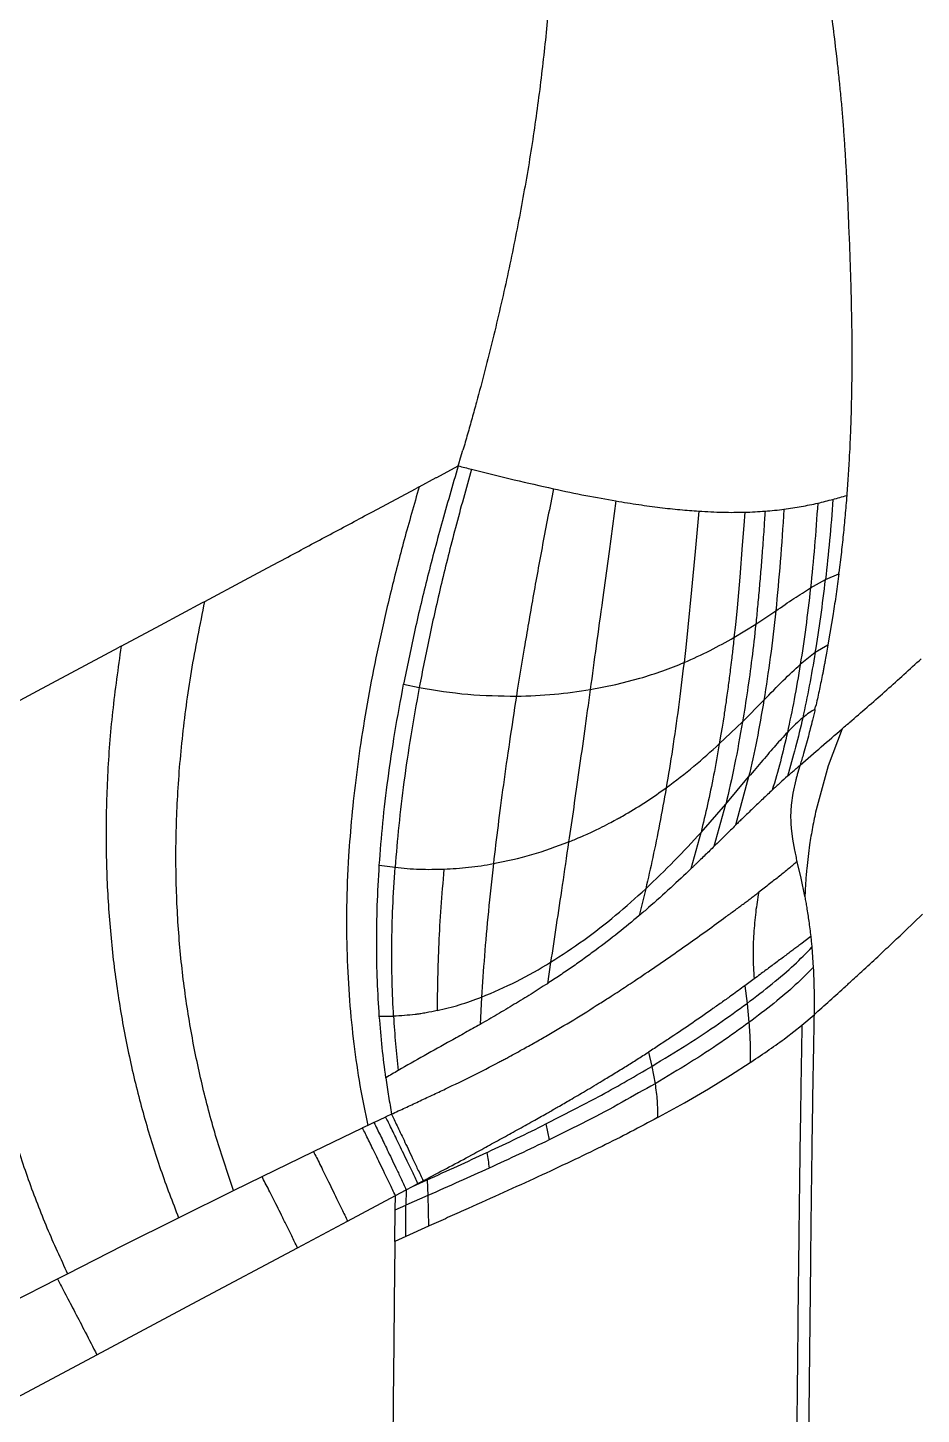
# Model space of a CAD drawing. Extents: x -51 to 27, y -13 to 136.
# Drawn here: x 9.57 to 17.18, y 51.68 to 63.5 of the extents above; entities that cross this region are included whole.
import ezdxf

# ---------------------------------------------------------------- set-up
doc = ezdxf.new("R2010")
doc.units = 0
doc.header["$MEASUREMENT"] = 0
doc.layers.add('GEOMETRY', color=2, linetype='Continuous', lineweight=25)

# ---------------------------------------------------------------- blocks, each defined once
blk = doc.blocks.new('2026 MONTERREY-BLOOM')
at = {"layer": 'GEOMETRY'}
for p, q in [((24.94, -23.88), (24.96, -23.812)), ((24.737, -24.045), (24.92, -23.947)), ((24.92, -23.947), (24.925, -23.93)), ((24.925, -23.93), (24.94, -23.88)), ((24.587, -24.125), (24.732, -24.047)), ((24.732, -24.047), (24.737, -24.045)), ((24.19, -24.338), (24.554, -24.142)), ((24.587, -24.125), (24.554, -24.142)), ((26.264, -24.246), (26.205, -24.677)), ((26.969, -24.333), (26.94, -24.676)), ((27.361, -24.342), (27.353, -24.456)), ((27.353, -24.456), (27.341, -24.623)), ((26.205, -24.677), (26.149, -25.088)), ((26.94, -24.676), (26.909, -25.005)), ((27.341, -24.623), (27.32, -24.895)), ((23.099, -24.921), (23.336, -24.794)), ((23.336, -24.794), (23.462, -24.727)), ((23.462, -24.727), (23.467, -24.724)), ((28.183, -24.703), (28.164, -24.857)), ((22.76, -25.102), (23.099, -24.921)), ((27.32, -24.895), (27.296, -25.157)), ((27.922, -24.987), (28.05, -24.916)), ((28.05, -24.916), (28.163, -24.867)), ((28.163, -24.867), (28.164, -24.857)), ((26.909, -25.005), (26.877, -25.322)), ((22.382, -25.304), (22.739, -25.113)), ((22.739, -25.113), (22.76, -25.102)), ((27.296, -25.157), (27.282, -25.301)), ((27.456, -25.296), (27.626, -25.183)), ((28.115, -25.208), (28.074, -25.457)), ((22.046, -25.484), (22.382, -25.304)), ((26.877, -25.322), (26.859, -25.494)), ((27.27, -25.41), (27.456, -25.296)), ((27.282, -25.301), (27.27, -25.41)), ((21.334, -25.864), (22.03, -25.493)), ((22.046, -25.484), (22.03, -25.493)), ((26.859, -25.494), (26.844, -25.624)), ((28.071, -25.476), (27.963, -25.537)), ((28.074, -25.457), (28.071, -25.476)), ((27.963, -25.537), (27.835, -25.64)), ((26.262, -25.811), (26.468, -25.758)), ((20.992, -26.047), (21.334, -25.864)), ((24.454, -25.808), (24.587, -25.836)), ((26.045, -25.854), (26.262, -25.811)), ((27.343, -26.128), (27.525, -25.944)), ((27.96, -26.024), (27.966, -25.999)), ((27.145, -26.317), (27.343, -26.128)), ((27.159, -26.235), (27.145, -26.317)), ((27.169, -26.175), (27.159, -26.235)), ((28.191, -26.189), (28.072, -26.505)), ((27.904, -26.251), (27.863, -26.399)), ((27.828, -26.514), (27.814, -26.562)), ((28.072, -26.505), (27.97, -26.88)), ((27.2, -26.831), (27.395, -26.599)), ((27.395, -26.599), (27.284, -27.01)), ((27.797, -26.623), (27.772, -26.736)), ((27.772, -26.736), (27.758, -26.839)), ((26.989, -27.071), (27.2, -26.831)), ((27.102, -27.189), (27.2, -26.831)), ((27.758, -26.839), (27.753, -26.938)), ((27.757, -27.035), (27.768, -27.128)), ((26.906, -27.38), (26.989, -27.071)), ((27.768, -27.128), (27.785, -27.223)), ((24.247, -27.35), (24.381, -27.369)), ((27.807, -27.321), (27.84, -27.461)), ((27.84, -27.461), (27.872, -27.615)), ((26.518, -27.552), (26.462, -27.781)), ((27.872, -27.615), (27.874, -27.621)), ((28.729, -27.911), (28.878, -27.768)), ((27.924, -27.959), (27.841, -28.024)), ((27.934, -28.051), (27.946, -28.223)), ((25.707, -28.179), (25.68, -28.361)), ((27.441, -28.321), (27.363, -28.378)), ((25.118, -28.476), (25.106, -28.708)), ((27.363, -28.378), (27.381, -28.529)), ((27.381, -28.529), (27.397, -28.692)), ((24.247, -28.639), (24.368, -28.639)), ((27.714, -28.82), (27.844, -28.718)), ((27.849, -28.715), (27.952, -28.627)), ((26.542, -28.944), (26.569, -29.066)), ((26.569, -29.066), (26.597, -29.214)), ((27.24, -29.142), (27.409, -29.033)), ((27.409, -29.033), (27.413, -29.03)), ((27.052, -29.257), (27.24, -29.142)), ((25.911, -29.432), (26.141, -29.31)), ((26.849, -29.376), (27.052, -29.257)), ((26.63, -29.497), (26.849, -29.376)), ((24.201, -29.545), (24.148, -29.57)), ((24.201, -29.545), (24.301, -29.497)), ((24.352, -29.473), (24.301, -29.497)), ((25.673, -29.554), (25.911, -29.432)), ((26.619, -29.503), (26.63, -29.497)), ((23.685, -29.792), (24.104, -29.591)), ((24.148, -29.57), (24.104, -29.591)), ((25.667, -29.557), (25.673, -29.554)), ((25.667, -29.557), (25.694, -29.693)), ((23.247, -30.005), (23.685, -29.792)), ((25.164, -29.8), (25.173, -29.796)), ((23.005, -30.124), (23.247, -30.005)), ((22.536, -30.356), (23.005, -30.124)), ((24.384, -30.167), (24.477, -30.117)), ((24.477, -30.117), (24.473, -30.249)), ((24.477, -30.117), (24.53, -30.089)), ((24.53, -30.089), (24.654, -30.033)), ((24.53, -30.089), (24.576, -30.065)), ((24.576, -30.065), (24.621, -30.041)), ((24.654, -30.024), (24.654, -30.033)), ((24.654, -30.033), (24.661, -30.167)), ((23.976, -30.384), (24.384, -30.167)), ((24.382, -30.289), (24.384, -30.167)), ((24.382, -30.289), (24.473, -30.249)), ((24.661, -30.167), (24.473, -30.249)), ((24.661, -30.167), (24.665, -30.429)), ((22.062, -30.594), (22.536, -30.356)), ((24.379, -30.558), (24.382, -30.289)), ((23.549, -30.612), (23.976, -30.384)), ((24.665, -30.429), (24.473, -30.515)), ((21.59, -30.834), (22.062, -30.594)), ((24.473, -30.515), (24.379, -30.558)), ((22.694, -31.067), (23.549, -30.612)), ((21.504, -30.878), (21.59, -30.834)), ((27.921, -30.735), (27.91, -31.756)), ((21.114, -31.077), (21.504, -30.878)), ((21.839, -31.524), (22.694, -31.067)), ((20.982, -31.981), (21.839, -31.524)), ((27.91, -31.756), (27.901, -32.82))]:
    blk.add_line(p, q, dxfattribs=at)
for points, knots in [([(-36.643, -38.985), (-36.643, -38.748), (-36.643, -38.251), (-36.643, -37.496), (-36.643, -36.717), (-36.642, -35.938), (-36.641, -35.155), (-36.639, -34.37), (-36.634, -33.124), (-36.625, -31.427), (-36.601, -28.728), (-36.556, -25.487), (-36.48, -22.003), (-36.384, -18.826), (-36.269, -15.952), (-36.147, -13.557), (-36.022, -11.643), (-35.908, -10.209), (-35.804, -9.111), (-35.717, -8.347), (-35.671, -7.917), (-35.598, -7.493), (-35.491, -7.08), (-35.34, -6.644), (-35.136, -6.19), (-34.87, -5.728), (-34.56, -5.294), (-34.209, -4.894), (-33.819, -4.53), (-33.396, -4.207), (-32.942, -3.927), (-32.492, -3.708), (-32.054, -3.541), (-31.634, -3.42), (-31.199, -3.331), (-30.75, -3.28), (-30.3, -3.229), (-29.656, -3.161), (-28.817, -3.082), (-27.505, -2.975), (-25.921, -2.869), (-23.953, -2.762), (-21.876, -2.668), (-19.679, -2.587), (-17.251, -2.514), (-14.59, -2.452), (-11.706, -2.403), (-8.819, -2.37), (-5.936, -2.35), (-3.055, -2.342), (-0.598, -2.339), (1.446, -2.34), (3.092, -2.342), (4.754, -2.346), (6.416, -2.353), (8.055, -2.365), (10.408, -2.386), (13.481, -2.429), (16.974, -2.505), (20.148, -2.601), (23.011, -2.715), (25.395, -2.836), (27.307, -2.961), (28.741, -3.074), (29.84, -3.178), (30.606, -3.264), (31.038, -3.31), (31.463, -3.38), (31.877, -3.486), (32.314, -3.634), (32.769, -3.836), (33.232, -4.099), (33.668, -4.406), (34.07, -4.756), (34.436, -5.143), (34.762, -5.565), (35.044, -6.017), (35.279, -6.492), (35.464, -6.985), (35.602, -7.491), (35.683, -8.01), (35.739, -8.534), (35.815, -9.23), (35.897, -10.097), (36.005, -11.408), (36.112, -12.993), (36.24, -15.339), (36.362, -18.173), (36.465, -21.457), (36.54, -24.706), (36.591, -27.93), (36.621, -30.803), (36.636, -33.323), (36.641, -34.922), (36.642, -35.963), (36.643, -36.444), (36.643, -36.924), (36.643, -37.402), (36.643, -37.896), (36.643, -38.424), (36.643, -38.792), (36.643, -38.985)], [0, 0, 0, 0, 0.005138, 0.010771, 0.016381, 0.022015, 0.027673, 0.03335, 0.039042, 0.054682, 0.070145, 0.097582, 0.124946, 0.145709, 0.16651, 0.187309, 0.197707, 0.208103, 0.218498, 0.221609, 0.224784, 0.227857, 0.230942, 0.234019, 0.237865, 0.24171, 0.245555, 0.249401, 0.253246, 0.257092, 0.260938, 0.264783, 0.267936, 0.271088, 0.274241, 0.277546, 0.280882, 0.284062, 0.291597, 0.299143, 0.312612, 0.326021, 0.341866, 0.357701, 0.373696, 0.394533, 0.415407, 0.436247, 0.457116, 0.477921, 0.498728, 0.51038, 0.52225, 0.534405, 0.54642, 0.558287, 0.569942, 0.597446, 0.624936, 0.645697, 0.666299, 0.687058, 0.697455, 0.707849, 0.718242, 0.721382, 0.724571, 0.72765, 0.730727, 0.733804, 0.737651, 0.741498, 0.745344, 0.74919, 0.753036, 0.756881, 0.760725, 0.76457, 0.768352, 0.772136, 0.775907, 0.779727, 0.783559, 0.79109, 0.798621, 0.812071, 0.825537, 0.849567, 0.873561, 0.896782, 0.920041, 0.943476, 0.95907, 0.97468, 0.978164, 0.981639, 0.985104, 0.988563, 0.992016, 0.995816, 1, 1, 1, 1]), ([(25.713, -19.714), (25.701, -19.883), (25.676, -20.223), (25.635, -20.566), (25.614, -20.739)], [0, 0, 0, 0, 0.49708, 1, 1, 1, 1]), ([(28.081, -19.973), (28.092, -20.054), (28.115, -20.216), (28.134, -20.379), (28.144, -20.46)], [0, 0, 0, 0, 0.500005, 1, 1, 1, 1]), ([(28.144, -20.46), (28.146, -20.481), (28.151, -20.521), (28.155, -20.562), (28.157, -20.582)], [0, 0, 0, 0, 0.499489, 1, 1, 1, 1]), ([(28.157, -20.582), (28.162, -20.629), (28.172, -20.722), (28.18, -20.815), (28.185, -20.862)], [0, 0, 0, 0, 0.500812, 1, 1, 1, 1]), ([(25.614, -20.739), (25.59, -20.914), (25.543, -21.265), (25.479, -21.617), (25.447, -21.793)], [0, 0, 0, 0, 0.499618, 1, 1, 1, 1]), ([(28.185, -20.862), (28.189, -20.908), (28.197, -21.001), (28.204, -21.094), (28.207, -21.14)], [0, 0, 0, 0, 0.501015, 1, 1, 1, 1]), ([(28.225, -21.421), (28.226, -21.446), (28.229, -21.497), (28.232, -21.548), (28.233, -21.574)], [0, 0, 0, 0, 0.484282, 1, 1, 1, 1]), ([(28.233, -21.574), (28.234, -21.596), (28.236, -21.64), (28.238, -21.684), (28.239, -21.706)], [0, 0, 0, 0, 0.500123, 1, 1, 1, 1]), ([(28.239, -21.706), (28.239, -21.723), (28.241, -21.757), (28.242, -21.791), (28.243, -21.808)], [0, 0, 0, 0, 0.499465, 1, 1, 1, 1]), ([(25.447, -21.793), (25.412, -21.971), (25.342, -22.33), (25.257, -22.686), (25.215, -22.865)], [0, 0, 0, 0, 0.496399, 1, 1, 1, 1]), ([(28.252, -22.024), (28.255, -22.1), (28.261, -22.253), (28.265, -22.404), (28.267, -22.479)], [0, 0, 0, 0, 0.4999998, 1, 1, 1, 1]), ([(28.267, -22.479), (28.268, -22.528), (28.27, -22.625), (28.272, -22.721), (28.273, -22.769)], [0, 0, 0, 0, 0.5, 1, 1, 1, 1]), ([(25.215, -22.865), (25.192, -22.955), (25.147, -23.136), (25.099, -23.315), (25.075, -23.405)], [0, 0, 0, 0, 0.4972863, 1, 1, 1, 1]), ([(28.272, -23.289), (28.272, -23.318), (28.271, -23.377), (28.269, -23.435), (28.269, -23.463)], [0, 0, 0, 0, 0.502114, 1, 1, 1, 1]), ([(25.075, -23.405), (25.062, -23.451), (25.037, -23.542), (25.012, -23.632), (24.999, -23.677)], [0, 0, 0, 0, 0.49894, 1, 1, 1, 1]), ([(28.269, -23.463), (28.268, -23.492), (28.266, -23.549), (28.264, -23.606), (28.263, -23.634)], [0, 0, 0, 0, 0.502033, 1, 1, 1, 1]), ([(28.263, -23.634), (28.262, -23.672), (28.259, -23.747), (28.255, -23.821), (28.253, -23.858)], [0, 0, 0, 0, 0.502771, 1, 1, 1, 1]), ([(24.999, -23.677), (24.992, -23.699), (24.98, -23.745), (24.966, -23.79), (24.96, -23.812)], [0, 0, 0, 0, 0.499694, 1, 1, 1, 1]), ([(28.253, -23.858), (28.252, -23.887), (28.248, -23.946), (28.245, -24.004), (28.243, -24.033)], [0, 0, 0, 0, 0.502392, 1, 1, 1, 1]), ([(24.92, -23.947), (24.871, -24.114), (24.775, -24.442), (24.65, -24.919), (24.541, -25.376), (24.483, -25.664), (24.454, -25.808)], [0, 0, 0, 0, 0.259391, 0.511164, 0.757387, 1, 1, 1, 1]), ([(25.033, -23.976), (24.986, -24.143), (24.894, -24.472), (24.775, -24.949), (24.671, -25.405), (24.615, -25.693), (24.587, -25.836)], [0, 0, 0, 0, 0.258939, 0.510572, 0.756961, 1, 1, 1, 1]), ([(24.92, -23.947), (24.939, -23.952), (24.976, -23.962), (25.014, -23.971), (25.033, -23.976)], [0, 0, 0, 0, 0.502796, 1, 1, 1, 1]), ([(25.033, -23.976), (25.155, -24.007), (25.39, -24.066), (25.62, -24.117), (25.731, -24.142)], [0, 0, 0, 0, 0.517172, 1, 1, 1, 1]), ([(24.587, -24.125), (24.543, -24.277), (24.457, -24.576), (24.345, -25.012), (24.248, -25.431), (24.167, -25.832), (24.101, -26.216), (24.049, -26.584), (24.01, -26.938), (23.98, -27.315), (23.965, -27.712), (23.969, -28.121), (23.99, -28.51), (24.028, -28.881), (24.08, -29.236), (24.125, -29.458), (24.148, -29.57)], [0, 0, 0, 0, 0.064192, 0.126792, 0.188202, 0.2488, 0.308933, 0.368909, 0.429001, 0.489435, 0.570857, 0.653551, 0.737738, 0.823533, 0.910967, 1, 1, 1, 1]), ([(25.731, -24.142), (25.7, -24.301), (25.638, -24.615), (25.556, -25.069), (25.481, -25.503), (25.437, -25.775), (25.415, -25.91)], [0, 0, 0, 0, 0.256455, 0.507354, 0.754666, 1, 1, 1, 1]), ([(25.731, -24.142), (25.824, -24.162), (26.007, -24.201), (26.18, -24.231), (26.264, -24.246)], [0, 0, 0, 0, 0.5109074, 1, 1, 1, 1]), ([(28.113, -24.233), (28.133, -24.227), (28.173, -24.216), (28.212, -24.205), (28.231, -24.199)], [0, 0, 0, 0, 0.495195, 1, 1, 1, 1]), ([(28.231, -24.199), (28.227, -24.256), (28.217, -24.369), (28.207, -24.48), (28.201, -24.535)], [0, 0, 0, 0, 0.4999998, 1, 1, 1, 1]), ([(23.467, -24.724), (23.587, -24.66), (23.825, -24.532), (24.069, -24.402), (24.19, -24.338)], [0, 0, 0, 0, 0.502612, 1, 1, 1, 1]), ([(26.264, -24.246), (26.329, -24.257), (26.459, -24.278), (26.64, -24.302), (26.812, -24.322), (26.916, -24.329), (26.969, -24.333)], [0, 0, 0, 0, 0.254506, 0.504569, 0.752378, 1, 1, 1, 1]), ([(26.969, -24.333), (27.039, -24.337), (27.18, -24.345), (27.3, -24.343), (27.361, -24.342)], [0, 0, 0, 0, 0.494543, 1, 1, 1, 1]), ([(27.361, -24.342), (27.391, -24.341), (27.451, -24.339), (27.507, -24.335), (27.535, -24.333)], [0, 0, 0, 0, 0.49564, 1, 1, 1, 1]), ([(27.535, -24.333), (27.531, -24.384), (27.524, -24.498), (27.512, -24.663), (27.499, -24.832), (27.485, -24.991), (27.471, -25.146), (27.461, -25.247), (27.456, -25.296)], [0, 0, 0, 0, 0.150008, 0.336651, 0.500011, 0.668953, 0.836855, 1, 1, 1, 1]), ([(27.535, -24.333), (27.562, -24.331), (27.618, -24.326), (27.67, -24.32), (27.696, -24.317)], [0, 0, 0, 0, 0.494988, 1, 1, 1, 1]), ([(27.696, -24.317), (27.686, -24.467), (27.666, -24.768), (27.639, -25.045), (27.626, -25.183)], [0, 0, 0, 0, 0.499362, 1, 1, 1, 1]), ([(27.696, -24.317), (27.746, -24.309), (27.848, -24.295), (27.938, -24.275), (27.984, -24.265)], [0, 0, 0, 0, 0.489354, 1, 1, 1, 1]), ([(27.984, -24.265), (27.975, -24.389), (27.958, -24.639), (27.934, -24.871), (27.922, -24.987)], [0, 0, 0, 0, 0.49944, 1, 1, 1, 1]), ([(27.984, -24.265), (28.006, -24.26), (28.05, -24.249), (28.092, -24.238), (28.113, -24.233)], [0, 0, 0, 0, 0.494806, 1, 1, 1, 1]), ([(28.113, -24.233), (28.105, -24.35), (28.087, -24.585), (28.062, -24.805), (28.05, -24.916)], [0, 0, 0, 0, 0.4997595, 1, 1, 1, 1]), ([(27.963, -25.537), (27.979, -25.437), (28.011, -25.238), (28.037, -25.023), (28.05, -24.916)], [0, 0, 0, 0, 0.503282, 1, 1, 1, 1]), ([(28.163, -24.867), (28.156, -24.925), (28.14, -25.041), (28.124, -25.152), (28.115, -25.208)], [0, 0, 0, 0, 0.5, 1, 1, 1, 1]), ([(27.626, -25.183), (27.679, -25.147), (27.785, -25.074), (27.876, -25.016), (27.922, -24.987)], [0, 0, 0, 0, 0.498605, 1, 1, 1, 1]), ([(27.922, -24.987), (27.909, -25.101), (27.883, -25.328), (27.851, -25.536), (27.835, -25.64)], [0, 0, 0, 0, 0.499554, 1, 1, 1, 1]), ([(23.005, -30.124), (22.958, -29.987), (22.865, -29.715), (22.747, -29.28), (22.65, -28.83), (22.576, -28.36), (22.528, -27.87), (22.509, -27.361), (22.519, -26.829), (22.563, -26.276), (22.639, -25.7), (22.72, -25.302), (22.76, -25.102)], [0, 0, 0, 0, 0.104533, 0.207182, 0.308168, 0.407769, 0.506327, 0.604249, 0.70201, 0.800148, 0.899262, 1, 1, 1, 1]), ([(26.149, -25.088), (26.131, -25.221), (26.095, -25.485), (26.061, -25.731), (26.045, -25.854)], [0, 0, 0, 0, 0.50115, 1, 1, 1, 1]), ([(27.626, -25.183), (27.611, -25.317), (27.581, -25.585), (27.544, -25.824), (27.525, -25.944)], [0, 0, 0, 0, 0.499194, 1, 1, 1, 1]), ([(26.844, -25.624), (26.92, -25.59), (27.073, -25.522), (27.204, -25.447), (27.27, -25.41)], [0, 0, 0, 0, 0.4959, 1, 1, 1, 1]), ([(27.27, -25.41), (27.268, -25.433), (27.263, -25.477), (27.256, -25.54), (27.248, -25.609), (27.239, -25.681), (27.23, -25.752), (27.221, -25.818), (27.215, -25.862), (27.212, -25.884)], [0, 0, 0, 0, 0.1428594, 0.2639706, 0.3923144, 0.5714046, 0.7142729, 0.8503572, 1, 1, 1, 1]), ([(27.456, -25.296), (27.445, -25.394), (27.423, -25.592), (27.385, -25.869), (27.357, -26.041), (27.343, -26.128)], [0, 0, 0, 0, 0.332468, 0.665811, 1, 1, 1, 1]), ([(22.046, -25.484), (22.02, -25.671), (21.967, -26.044), (21.926, -26.589), (21.913, -27.119), (21.929, -27.632), (21.972, -28.13), (22.04, -28.61), (22.132, -29.074), (22.246, -29.521), (22.38, -29.952), (22.484, -30.221), (22.536, -30.356)], [0, 0, 0, 0, 0.100453, 0.199702, 0.298179, 0.396306, 0.494498, 0.593157, 0.692672, 0.793416, 0.895745, 1, 1, 1, 1]), ([(28.071, -25.476), (28.067, -25.498), (28.06, -25.54), (28.052, -25.582), (28.048, -25.602)], [0, 0, 0, 0, 0.530351, 1, 1, 1, 1]), ([(26.468, -25.758), (26.534, -25.737), (26.665, -25.697), (26.784, -25.648), (26.844, -25.624)], [0, 0, 0, 0, 0.500981, 1, 1, 1, 1]), ([(26.844, -25.624), (26.828, -25.753), (26.797, -26.011), (26.746, -26.367), (26.71, -26.583), (26.692, -26.691)], [0, 0, 0, 0, 0.33191, 0.665083, 1, 1, 1, 1]), ([(27.525, -25.944), (27.581, -25.886), (27.694, -25.771), (27.788, -25.683), (27.835, -25.64)], [0, 0, 0, 0, 0.500363, 1, 1, 1, 1]), ([(27.835, -25.64), (27.818, -25.74), (27.784, -25.942), (27.745, -26.127), (27.725, -26.219)], [0, 0, 0, 0, 0.499481, 1, 1, 1, 1]), ([(27.963, -25.537), (27.946, -25.633), (27.913, -25.826), (27.875, -26.005), (27.856, -26.094)], [0, 0, 0, 0, 0.499732, 1, 1, 1, 1]), ([(28.048, -25.602), (28.046, -25.613), (28.042, -25.636), (28.037, -25.658), (28.035, -25.67)], [0, 0, 0, 0, 0.512345, 1, 1, 1, 1]), ([(28.572, -25.857), (28.621, -25.813), (28.719, -25.725), (28.817, -25.636), (28.866, -25.591)], [0, 0, 0, 0, 0.4998428, 1, 1, 1, 1]), ([(28.022, -25.735), (28.013, -25.78), (27.995, -25.869), (27.976, -25.956), (27.966, -25.999)], [0, 0, 0, 0, 0.500003, 1, 1, 1, 1]), ([(28.035, -25.67), (28.033, -25.68), (28.029, -25.702), (28.025, -25.724), (28.022, -25.735)], [0, 0, 0, 0, 0.4893781, 1, 1, 1, 1]), ([(24.247, -27.35), (24.256, -27.232), (24.274, -26.996), (24.319, -26.618), (24.377, -26.224), (24.428, -25.947), (24.454, -25.808)], [0, 0, 0, 0, 0.252131, 0.502045, 0.750875, 1, 1, 1, 1]), ([(24.587, -25.836), (24.562, -25.974), (24.512, -26.251), (24.455, -26.643), (24.41, -27.019), (24.391, -27.252), (24.381, -27.369)], [0, 0, 0, 0, 0.2490152, 0.4978603, 0.7478412, 1, 1, 1, 1]), ([(24.587, -25.836), (24.725, -25.859), (25.002, -25.905), (25.277, -25.908), (25.415, -25.91)], [0, 0, 0, 0, 0.499125, 1, 1, 1, 1]), ([(25.415, -25.91), (25.524, -25.907), (25.739, -25.9), (25.944, -25.869), (26.045, -25.854)], [0, 0, 0, 0, 0.506301, 1, 1, 1, 1]), ([(26.045, -25.854), (26.028, -25.974), (25.995, -26.213), (25.948, -26.545), (25.903, -26.862), (25.875, -27.056), (25.86, -27.153)], [0, 0, 0, 0, 0.248428, 0.497518, 0.747928, 1, 1, 1, 1]), ([(28.275, -26.117), (28.324, -26.074), (28.424, -25.988), (28.522, -25.901), (28.572, -25.857)], [0, 0, 0, 0, 0.499989, 1, 1, 1, 1]), ([(25.415, -25.91), (25.395, -26.041), (25.355, -26.303), (25.303, -26.669), (25.257, -27.017), (25.232, -27.231), (25.219, -27.338)], [0, 0, 0, 0, 0.248497, 0.497437, 0.747742, 1, 1, 1, 1]), ([(27.212, -25.884), (27.209, -25.909), (27.203, -25.952), (27.196, -25.999), (27.192, -26.023), (27.191, -26.029), (27.191, -26.034), (27.187, -26.059), (27.18, -26.107), (27.173, -26.152), (27.169, -26.175)], [0, 0, 0, 0, 0.249999, 0.430393, 0.479054, 0.492992, 0.5, 0.528793, 0.750001, 1, 1, 1, 1]), ([(27.525, -25.944), (27.505, -26.059), (27.466, -26.29), (27.419, -26.496), (27.395, -26.599)], [0, 0, 0, 0, 0.498839, 1, 1, 1, 1]), ([(27.856, -26.094), (27.837, -26.178), (27.797, -26.348), (27.749, -26.512), (27.725, -26.593)], [0, 0, 0, 0, 0.499712, 1, 1, 1, 1]), ([(27.856, -26.094), (27.836, -26.111), (27.796, -26.146), (27.749, -26.195), (27.725, -26.219)], [0, 0, 0, 0, 0.501882, 1, 1, 1, 1]), ([(27.96, -26.024), (27.945, -26.032), (27.913, -26.048), (27.875, -26.079), (27.856, -26.094)], [0, 0, 0, 0, 0.505153, 1, 1, 1, 1]), ([(27.939, -26.114), (27.933, -26.139), (27.921, -26.185), (27.909, -26.23), (27.904, -26.251)], [0, 0, 0, 0, 0.532507, 1, 1, 1, 1]), ([(27.96, -26.024), (27.957, -26.039), (27.95, -26.069), (27.942, -26.099), (27.939, -26.114)], [0, 0, 0, 0, 0.500501, 1, 1, 1, 1]), ([(28.268, -26.123), (28.269, -26.122), (28.271, -26.12), (28.274, -26.118), (28.275, -26.117)], [0, 0, 0, 0, 0.500007, 1, 1, 1, 1]), ([(20.649, -26.231), (20.651, -26.443), (20.656, -26.866), (20.703, -27.492), (20.777, -28.104), (20.875, -28.659), (20.988, -29.158), (21.111, -29.605), (21.253, -30.035), (21.412, -30.45), (21.53, -30.705), (21.59, -30.834)], [0, 0, 0, 0, 0.125014, 0.248984, 0.372301, 0.495432, 0.594196, 0.693574, 0.793992, 0.895946, 1, 1, 1, 1]), ([(27.343, -26.128), (27.321, -26.252), (27.277, -26.502), (27.226, -26.721), (27.2, -26.831)], [0, 0, 0, 0, 0.498418, 1, 1, 1, 1]), ([(27.725, -26.219), (27.692, -26.255), (27.627, -26.326), (27.515, -26.456), (27.436, -26.551), (27.395, -26.599)], [0, 0, 0, 0, 0.329777, 0.661345, 1, 1, 1, 1]), ([(27.725, -26.219), (27.706, -26.303), (27.667, -26.471), (27.62, -26.631), (27.596, -26.711)], [0, 0, 0, 0, 0.49926, 1, 1, 1, 1]), ([(27.833, -26.498), (27.894, -26.445), (28.015, -26.341), (28.132, -26.24), (28.191, -26.189)], [0, 0, 0, 0, 0.500408, 1, 1, 1, 1]), ([(28.191, -26.189), (28.204, -26.178), (28.229, -26.156), (28.255, -26.134), (28.268, -26.123)], [0, 0, 0, 0, 0.49986, 1, 1, 1, 1]), ([(26.692, -26.691), (26.772, -26.631), (26.933, -26.509), (27.074, -26.381), (27.145, -26.317)], [0, 0, 0, 0, 0.498706, 1, 1, 1, 1]), ([(27.145, -26.317), (27.129, -26.407), (27.097, -26.588), (27.045, -26.838), (27.007, -26.993), (26.989, -27.071)], [0, 0, 0, 0, 0.331594, 0.664793, 1, 1, 1, 1]), ([(27.863, -26.399), (27.858, -26.415), (27.848, -26.448), (27.838, -26.481), (27.833, -26.498)], [0, 0, 0, 0, 0.498513, 1, 1, 1, 1]), ([(27.725, -26.593), (27.735, -26.585), (27.754, -26.567), (27.773, -26.551), (27.782, -26.543)], [0, 0, 0, 0, 0.500909, 1, 1, 1, 1]), ([(27.782, -26.543), (27.79, -26.535), (27.808, -26.52), (27.825, -26.505), (27.833, -26.498)], [0, 0, 0, 0, 0.501189, 1, 1, 1, 1]), ([(27.814, -26.562), (27.811, -26.573), (27.805, -26.593), (27.8, -26.613), (27.797, -26.623)], [0, 0, 0, 0, 0.501854, 1, 1, 1, 1]), ([(27.833, -26.498), (27.832, -26.501), (27.831, -26.506), (27.829, -26.512), (27.828, -26.514)], [0, 0, 0, 0, 0.5005993, 1, 1, 1, 1]), ([(25.86, -27.153), (25.876, -27.146), (25.916, -27.131), (25.972, -27.106), (26.045, -27.074), (26.122, -27.037), (26.198, -26.998), (26.254, -26.968), (26.301, -26.943), (26.389, -26.892), (26.525, -26.809), (26.636, -26.731), (26.692, -26.691)], [0, 0, 0, 0, 0.052323, 0.130832, 0.191118, 0.299088, 0.393313, 0.459211, 0.496936, 0.560096, 0.78008, 1, 1, 1, 1]), ([(26.692, -26.691), (26.673, -26.795), (26.636, -27.004), (26.578, -27.289), (26.538, -27.464), (26.518, -27.552)], [0, 0, 0, 0, 0.330665, 0.663861, 1, 1, 1, 1]), ([(27.725, -26.593), (27.705, -26.612), (27.664, -26.649), (27.618, -26.691), (27.596, -26.711)], [0, 0, 0, 0, 0.501957, 1, 1, 1, 1]), ([(27.596, -26.711), (27.569, -26.736), (27.517, -26.785), (27.459, -26.841), (27.43, -26.868)], [0, 0, 0, 0, 0.503094, 1, 1, 1, 1]), ([(27.43, -26.868), (27.416, -26.882), (27.388, -26.909), (27.359, -26.937), (27.344, -26.951)], [0, 0, 0, 0, 0.501079, 1, 1, 1, 1]), ([(27.753, -26.938), (27.753, -26.954), (27.753, -26.987), (27.756, -27.019), (27.757, -27.035)], [0, 0, 0, 0, 0.502306, 1, 1, 1, 1]), ([(27.97, -26.88), (27.959, -26.929), (27.938, -27.027), (27.922, -27.127), (27.915, -27.177)], [0, 0, 0, 0, 0.505194, 1, 1, 1, 1]), ([(27.284, -27.01), (27.254, -27.039), (27.196, -27.097), (27.133, -27.158), (27.102, -27.189)], [0, 0, 0, 0, 0.498509, 1, 1, 1, 1]), ([(27.344, -26.951), (27.334, -26.961), (27.314, -26.98), (27.294, -27), (27.284, -27.01)], [0, 0, 0, 0, 0.493249, 1, 1, 1, 1]), ([(25.219, -27.338), (25.33, -27.315), (25.549, -27.269), (25.757, -27.191), (25.86, -27.153)], [0, 0, 0, 0, 0.504615, 1, 1, 1, 1]), ([(25.86, -27.153), (25.842, -27.278), (25.805, -27.529), (25.754, -27.868), (25.723, -28.075), (25.707, -28.179)], [0, 0, 0, 0, 0.329171, 0.662384, 1, 1, 1, 1]), ([(26.989, -27.071), (26.914, -27.153), (26.763, -27.317), (26.6, -27.473), (26.518, -27.552)], [0, 0, 0, 0, 0.498736, 1, 1, 1, 1]), ([(27.915, -27.177), (27.91, -27.21), (27.901, -27.278), (27.894, -27.346), (27.89, -27.38)], [0, 0, 0, 0, 0.4999785, 1, 1, 1, 1]), ([(27.102, -27.189), (27.077, -27.214), (27.026, -27.264), (26.972, -27.315), (26.945, -27.341)], [0, 0, 0, 0, 0.496284, 1, 1, 1, 1]), ([(27.785, -27.223), (27.789, -27.239), (27.796, -27.272), (27.803, -27.305), (27.807, -27.321)], [0, 0, 0, 0, 0.499856, 1, 1, 1, 1]), ([(24.247, -28.639), (24.241, -28.54), (24.228, -28.343), (24.223, -28.027), (24.227, -27.7), (24.24, -27.466), (24.247, -27.35)], [0, 0, 0, 0, 0.256157, 0.508008, 0.75581, 1, 1, 1, 1]), ([(24.368, -28.639), (24.364, -28.541), (24.354, -28.348), (24.352, -28.037), (24.36, -27.714), (24.374, -27.484), (24.381, -27.369)], [0, 0, 0, 0, 0.255895, 0.507676, 0.755572, 1, 1, 1, 1]), ([(24.381, -27.369), (24.451, -27.376), (24.588, -27.389), (24.728, -27.386), (24.798, -27.385)], [0, 0, 0, 0, 0.501225, 1, 1, 1, 1]), ([(24.798, -27.385), (24.788, -27.495), (24.769, -27.716), (24.752, -28.022), (24.742, -28.316), (24.741, -28.499), (24.74, -28.591)], [0, 0, 0, 0, 0.245085, 0.493247, 0.744836, 1, 1, 1, 1]), ([(24.798, -27.385), (24.868, -27.381), (25.009, -27.373), (25.149, -27.35), (25.219, -27.338)], [0, 0, 0, 0, 0.498712, 1, 1, 1, 1]), ([(25.219, -27.338), (25.204, -27.476), (25.174, -27.755), (25.141, -28.131), (25.126, -28.36), (25.118, -28.476)], [0, 0, 0, 0, 0.3281406, 0.6613216, 1, 1, 1, 1]), ([(26.906, -27.38), (26.848, -27.434), (26.731, -27.545), (26.605, -27.657), (26.541, -27.713)], [0, 0, 0, 0, 0.4929036, 1, 1, 1, 1]), ([(26.945, -27.341), (26.939, -27.348), (26.926, -27.361), (26.912, -27.373), (26.906, -27.38)], [0, 0, 0, 0, 0.4999385, 1, 1, 1, 1]), ([(27.807, -27.321), (27.784, -27.341), (27.749, -27.37), (27.698, -27.412), (27.672, -27.433), (27.658, -27.444)], [0, 0, 0, 0, 0.499983, 0.749992, 1, 1, 1, 1]), ([(27.89, -27.38), (27.886, -27.42), (27.879, -27.5), (27.876, -27.581), (27.874, -27.621)], [0, 0, 0, 0, 0.499976, 1, 1, 1, 1]), ([(27.658, -27.444), (27.63, -27.466), (27.588, -27.499), (27.528, -27.546), (27.497, -27.57), (27.481, -27.582)], [0, 0, 0, 0, 0.499984, 0.749992, 1, 1, 1, 1]), ([(25.707, -28.179), (25.802, -28.117), (25.993, -27.992), (26.263, -27.781), (26.433, -27.628), (26.518, -27.552)], [0, 0, 0, 0, 0.331114, 0.665919, 1, 1, 1, 1]), ([(27.347, -27.683), (27.358, -27.674), (27.382, -27.657), (27.404, -27.64), (27.416, -27.631)], [0, 0, 0, 0, 0.499586, 1, 1, 1, 1]), ([(27.416, -27.631), (27.427, -27.623), (27.449, -27.606), (27.47, -27.59), (27.481, -27.582)], [0, 0, 0, 0, 0.49981, 1, 1, 1, 1]), ([(27.481, -27.582), (27.471, -27.638), (27.452, -27.753), (27.443, -27.872), (27.438, -27.934)], [0, 0, 0, 0, 0.486584, 1, 1, 1, 1]), ([(26.541, -27.713), (26.528, -27.725), (26.502, -27.747), (26.475, -27.77), (26.462, -27.781)], [0, 0, 0, 0, 0.498007, 1, 1, 1, 1]), ([(27.199, -27.792), (27.224, -27.774), (27.275, -27.737), (27.323, -27.701), (27.347, -27.683)], [0, 0, 0, 0, 0.497653, 1, 1, 1, 1]), ([(27.89, -27.713), (27.896, -27.751), (27.908, -27.826), (27.919, -27.915), (27.924, -27.959)], [0, 0, 0, 0, 0.500012, 1, 1, 1, 1]), ([(26.462, -27.781), (26.403, -27.83), (26.282, -27.931), (26.156, -28.026), (26.091, -28.075)], [0, 0, 0, 0, 0.493366, 1, 1, 1, 1]), ([(26.874, -28.026), (26.93, -27.986), (27.043, -27.906), (27.147, -27.83), (27.199, -27.792)], [0, 0, 0, 0, 0.499996, 1, 1, 1, 1]), ([(27.438, -27.934), (27.435, -27.997), (27.429, -28.124), (27.437, -28.255), (27.441, -28.321)], [0, 0, 0, 0, 0.500515, 1, 1, 1, 1]), ([(27.924, -27.959), (27.926, -27.974), (27.929, -28.004), (27.932, -28.036), (27.934, -28.051)], [0, 0, 0, 0, 0.500001, 1, 1, 1, 1]), ([(28.495, -28.131), (28.534, -28.094), (28.612, -28.021), (28.69, -27.948), (28.729, -27.911)], [0, 0, 0, 0, 0.499901, 1, 1, 1, 1]), ([(26.091, -28.075), (26.058, -28.099), (25.992, -28.148), (25.924, -28.196), (25.89, -28.22)], [0, 0, 0, 0, 0.497078, 1, 1, 1, 1]), ([(26.514, -28.275), (26.576, -28.233), (26.699, -28.149), (26.816, -28.067), (26.874, -28.026)], [0, 0, 0, 0, 0.500002, 1, 1, 1, 1]), ([(27.381, -28.529), (27.455, -28.472), (27.603, -28.36), (27.789, -28.199), (27.885, -28.101), (27.934, -28.051)], [0, 0, 0, 0, 0.331273, 0.663819, 1, 1, 1, 1]), ([(27.841, -28.024), (27.829, -28.032), (27.807, -28.049), (27.772, -28.074), (27.738, -28.1), (27.7, -28.128), (27.673, -28.148), (27.659, -28.159)], [0, 0, 0, 0, 0.212377, 0.404451, 0.5947, 0.784654, 1, 1, 1, 1]), ([(25.118, -28.476), (25.219, -28.434), (25.422, -28.348), (25.612, -28.235), (25.707, -28.179)], [0, 0, 0, 0, 0.496636, 1, 1, 1, 1]), ([(25.89, -28.22), (25.856, -28.243), (25.786, -28.291), (25.715, -28.337), (25.68, -28.361)], [0, 0, 0, 0, 0.497871, 1, 1, 1, 1]), ([(27.946, -28.223), (27.897, -28.272), (27.8, -28.369), (27.616, -28.527), (27.47, -28.637), (27.397, -28.692)], [0, 0, 0, 0, 0.337248, 0.669845, 1, 1, 1, 1]), ([(27.659, -28.159), (27.644, -28.17), (27.617, -28.19), (27.575, -28.221), (27.534, -28.251), (27.49, -28.285), (27.458, -28.308), (27.441, -28.321)], [0, 0, 0, 0, 0.214584, 0.403163, 0.591977, 0.778172, 1, 1, 1, 1]), ([(27.946, -28.223), (27.947, -28.255), (27.95, -28.319), (27.952, -28.386), (27.952, -28.419)], [0, 0, 0, 0, 0.499999, 1, 1, 1, 1]), ([(27.952, -28.627), (28.042, -28.546), (28.133, -28.464), (28.225, -28.381), (28.228, -28.378), (28.24, -28.367), (28.284, -28.326), (28.371, -28.246), (28.45, -28.173), (28.495, -28.131)], [0, 0, 0, 0, 0.5, 0.500603, 0.505204, 0.517851, 0.56547, 0.75, 1, 1, 1, 1]), ([(25.68, -28.361), (25.633, -28.391), (25.54, -28.451), (25.445, -28.508), (25.397, -28.537)], [0, 0, 0, 0, 0.496945, 1, 1, 1, 1]), ([(26.124, -28.531), (26.157, -28.51), (26.202, -28.481), (26.268, -28.439), (26.322, -28.403), (26.375, -28.368), (26.44, -28.326), (26.483, -28.296), (26.514, -28.275)], [0, 0, 0, 0, 0.2499971, 0.3345542, 0.5, 0.660165, 0.7500029, 1, 1, 1, 1]), ([(24.74, -28.591), (24.803, -28.576), (24.931, -28.545), (25.055, -28.499), (25.118, -28.476)], [0, 0, 0, 0, 0.495101, 1, 1, 1, 1]), ([(27.251, -28.459), (27.225, -28.478), (27.173, -28.516), (27.118, -28.554), (27.09, -28.574)], [0, 0, 0, 0, 0.496436, 1, 1, 1, 1]), ([(27.363, -28.378), (27.344, -28.392), (27.308, -28.418), (27.27, -28.446), (27.251, -28.459)], [0, 0, 0, 0, 0.499372, 1, 1, 1, 1]), ([(27.952, -28.419), (27.953, -28.454), (27.953, -28.523), (27.952, -28.593), (27.952, -28.627)], [0, 0, 0, 0, 0.499985, 1, 1, 1, 1]), ([(24.74, -28.591), (24.709, -28.597), (24.662, -28.607), (24.604, -28.616), (24.575, -28.621), (24.559, -28.623), (24.493, -28.631), (24.43, -28.635), (24.368, -28.639)], [0, 0, 0, 0, 0.250069, 0.375104, 0.461879, 0.487084, 0.500141, 1, 1, 1, 1]), ([(25.397, -28.537), (25.349, -28.566), (25.252, -28.624), (25.155, -28.68), (25.106, -28.708)], [0, 0, 0, 0, 0.497544, 1, 1, 1, 1]), ([(25.677, -28.803), (25.753, -28.758), (25.905, -28.669), (26.051, -28.577), (26.124, -28.531)], [0, 0, 0, 0, 0.4999987, 1, 1, 1, 1]), ([(26.569, -29.066), (26.67, -29.004), (26.871, -28.882), (27.143, -28.702), (27.302, -28.586), (27.381, -28.529)], [0, 0, 0, 0, 0.336112, 0.669147, 1, 1, 1, 1]), ([(27.09, -28.574), (27.034, -28.614), (26.92, -28.694), (26.797, -28.776), (26.735, -28.817)], [0, 0, 0, 0, 0.4976041, 1, 1, 1, 1]), ([(24.303, -29.163), (24.292, -29.078), (24.27, -28.91), (24.255, -28.729), (24.247, -28.639)], [0, 0, 0, 0, 0.5038285, 1, 1, 1, 1]), ([(24.368, -28.639), (24.373, -28.718), (24.384, -28.877), (24.399, -29.026), (24.407, -29.101)], [0, 0, 0, 0, 0.49667, 1, 1, 1, 1]), ([(25.106, -28.708), (25.064, -28.731), (24.981, -28.779), (24.898, -28.825), (24.857, -28.848)], [0, 0, 0, 0, 0.500807, 1, 1, 1, 1]), ([(27.397, -28.692), (27.319, -28.748), (27.163, -28.861), (26.895, -29.036), (26.697, -29.154), (26.597, -29.214)], [0, 0, 0, 0, 0.331479, 0.664357, 1, 1, 1, 1]), ([(27.397, -28.692), (27.401, -28.748), (27.409, -28.86), (27.409, -28.975), (27.409, -29.033)], [0, 0, 0, 0, 0.49841, 1, 1, 1, 1]), ([(27.849, -28.715), (27.848, -28.747), (27.847, -28.816), (27.845, -28.923), (27.843, -29.041), (27.841, -29.169), (27.839, -29.286), (27.838, -29.403), (27.836, -29.53), (27.833, -29.672), (27.831, -29.805), (27.83, -29.917), (27.828, -30.027), (27.827, -30.154), (27.825, -30.306), (27.823, -30.482), (27.821, -30.659), (27.819, -30.821), (27.817, -30.951), (27.816, -31.061), (27.815, -31.171), (27.814, -31.309), (27.812, -31.483), (27.81, -31.68), (27.808, -31.872), (27.806, -32.042), (27.805, -32.183), (27.804, -32.314), (27.803, -32.453), (27.802, -32.618), (27.8, -32.8), (27.799, -32.984), (27.797, -33.15), (27.796, -33.291), (27.796, -33.377), (27.795, -33.415)], [0, 0, 0, 0, 0.020812, 0.043755, 0.068846, 0.096101, 0.125243, 0.143697, 0.171252, 0.206265, 0.234269, 0.25605, 0.27829, 0.304188, 0.33743, 0.375289, 0.416405, 0.450764, 0.478337, 0.499107, 0.521224, 0.54888, 0.587113, 0.632015, 0.674171, 0.710127, 0.739886, 0.764109, 0.793947, 0.828312, 0.869356, 0.91018, 0.945431, 0.975363, 1, 1, 1, 1]), ([(27.849, -28.715), (27.848, -28.715), (27.846, -28.717), (27.845, -28.718), (27.844, -28.718)], [0, 0, 0, 0, 0.499986, 1, 1, 1, 1]), ([(27.952, -28.627), (27.951, -28.689), (27.949, -28.803), (27.946, -28.972), (27.943, -29.132), (27.94, -29.295), (27.938, -29.461), (27.935, -29.634), (27.933, -29.814), (27.93, -29.996), (27.928, -30.169), (27.926, -30.342), (27.924, -30.527), (27.922, -30.661), (27.921, -30.735)], [0, 0, 0, 0, 0.087597, 0.16258, 0.24094, 0.315425, 0.394562, 0.478335, 0.561854, 0.650451, 0.736536, 0.809104, 0.895721, 1, 1, 1, 1]), ([(25.465, -28.923), (25.5, -28.903), (25.572, -28.864), (25.642, -28.823), (25.677, -28.803)], [0, 0, 0, 0, 0.50001, 1, 1, 1, 1]), ([(26.735, -28.817), (26.704, -28.838), (26.64, -28.88), (26.575, -28.923), (26.542, -28.944)], [0, 0, 0, 0, 0.4986146, 1, 1, 1, 1]), ([(27.413, -29.03), (27.467, -28.994), (27.575, -28.921), (27.668, -28.854), (27.714, -28.82)], [0, 0, 0, 0, 0.498577, 1, 1, 1, 1]), ([(24.857, -28.848), (24.78, -28.89), (24.629, -28.974), (24.481, -29.059), (24.407, -29.101)], [0, 0, 0, 0, 0.504304, 1, 1, 1, 1]), ([(25.035, -29.82), (25.08, -29.795), (25.171, -29.746), (25.305, -29.672), (25.439, -29.598), (25.567, -29.527), (25.677, -29.465), (25.777, -29.407), (25.883, -29.346), (26.009, -29.272), (26.135, -29.197), (26.249, -29.127), (26.349, -29.066), (26.446, -29.005), (26.51, -28.964), (26.542, -28.944)], [0, 0, 0, 0, 0.083866, 0.168207, 0.252801, 0.337427, 0.412503, 0.466434, 0.534316, 0.621817, 0.719747, 0.790217, 0.860402, 0.93033, 1, 1, 1, 1]), ([(25.334, -28.995), (25.356, -28.983), (25.4, -28.959), (25.443, -28.935), (25.465, -28.923)], [0, 0, 0, 0, 0.499949, 1, 1, 1, 1]), ([(24.811, -29.258), (24.888, -29.221), (25.042, -29.147), (25.192, -29.069), (25.267, -29.03)], [0, 0, 0, 0, 0.500001, 1, 1, 1, 1]), ([(25.267, -29.03), (25.278, -29.024), (25.3, -29.012), (25.323, -29.001), (25.334, -28.995)], [0, 0, 0, 0, 0.500218, 1, 1, 1, 1]), ([(26.141, -29.31), (26.215, -29.269), (26.362, -29.188), (26.5, -29.106), (26.569, -29.066)], [0, 0, 0, 0, 0.501728, 1, 1, 1, 1]), ([(24.407, -29.101), (24.39, -29.112), (24.355, -29.132), (24.32, -29.153), (24.303, -29.163)], [0, 0, 0, 0, 0.5021609, 1, 1, 1, 1]), ([(24.303, -29.163), (24.31, -29.216), (24.325, -29.322), (24.343, -29.423), (24.352, -29.473)], [0, 0, 0, 0, 0.502231, 1, 1, 1, 1]), ([(24.58, -29.366), (24.619, -29.348), (24.696, -29.312), (24.772, -29.276), (24.811, -29.258)], [0, 0, 0, 0, 0.501379, 1, 1, 1, 1]), ([(26.597, -29.214), (26.504, -29.266), (26.318, -29.373), (26.016, -29.533), (25.801, -29.639), (25.694, -29.693)], [0, 0, 0, 0, 0.329702, 0.663059, 1, 1, 1, 1]), ([(26.597, -29.214), (26.604, -29.262), (26.617, -29.358), (26.618, -29.455), (26.619, -29.503)], [0, 0, 0, 0, 0.505934, 1, 1, 1, 1]), ([(24.352, -29.473), (24.371, -29.464), (24.409, -29.446), (24.447, -29.428), (24.466, -29.419)], [0, 0, 0, 0, 0.498673, 1, 1, 1, 1]), ([(24.466, -29.419), (24.485, -29.411), (24.523, -29.393), (24.561, -29.375), (24.58, -29.366)], [0, 0, 0, 0, 0.499758, 1, 1, 1, 1]), ([(24.201, -29.545), (24.21, -29.562), (24.226, -29.594), (24.254, -29.652), (24.284, -29.712), (24.315, -29.778), (24.35, -29.851), (24.389, -29.932), (24.432, -30.022), (24.461, -30.084), (24.477, -30.117)], [0, 0, 0, 0, 0.145943, 0.275195, 0.391936, 0.500015, 0.613594, 0.732451, 0.86017, 1, 1, 1, 1]), ([(24.576, -30.065), (24.56, -30.031), (24.53, -29.967), (24.486, -29.876), (24.446, -29.793), (24.41, -29.719), (24.378, -29.653), (24.338, -29.571), (24.316, -29.527), (24.301, -29.497)], [0, 0, 0, 0, 0.143703, 0.274706, 0.396517, 0.513026, 0.628232, 0.745874, 1, 1, 1, 1]), ([(24.352, -29.473), (24.359, -29.488), (24.372, -29.517), (24.397, -29.569), (24.425, -29.628), (24.457, -29.695), (24.492, -29.769), (24.531, -29.852), (24.575, -29.944), (24.605, -30.008), (24.621, -30.041)], [0, 0, 0, 0, 0.131264, 0.254455, 0.372037, 0.487181, 0.603628, 0.725382, 0.856336, 1, 1, 1, 1]), ([(26.619, -29.503), (26.543, -29.543), (26.391, -29.625), (26.227, -29.707), (26.145, -29.748)], [0, 0, 0, 0, 0.496853, 1, 1, 1, 1]), ([(24.384, -30.167), (24.368, -30.133), (24.337, -30.069), (24.293, -29.977), (24.253, -29.894), (24.216, -29.819), (24.183, -29.752), (24.143, -29.669), (24.12, -29.623), (24.104, -29.591)], [0, 0, 0, 0, 0.143544, 0.27434, 0.396002, 0.512489, 0.627807, 0.745644, 1, 1, 1, 1]), ([(25.173, -29.796), (25.256, -29.757), (25.423, -29.678), (25.585, -29.598), (25.667, -29.557)], [0, 0, 0, 0, 0.493945, 1, 1, 1, 1]), ([(25.694, -29.693), (25.61, -29.733), (25.442, -29.814), (25.269, -29.893), (25.183, -29.933)], [0, 0, 0, 0, 0.503682, 1, 1, 1, 1]), ([(26.145, -29.748), (26.057, -29.791), (25.88, -29.877), (25.693, -29.964), (25.599, -30.008)], [0, 0, 0, 0, 0.496567, 1, 1, 1, 1]), ([(23.685, -29.792), (23.703, -29.826), (23.728, -29.876), (23.771, -29.963), (23.805, -30.032), (23.843, -30.109), (23.884, -30.194), (23.929, -30.286), (23.96, -30.35), (23.976, -30.384)], [0, 0, 0, 0, 0.253055, 0.371301, 0.487429, 0.604776, 0.726963, 0.857591, 1, 1, 1, 1]), ([(24.654, -30.033), (24.741, -29.994), (24.912, -29.917), (25.08, -29.839), (25.164, -29.8)], [0, 0, 0, 0, 0.5042731, 1, 1, 1, 1]), ([(24.654, -30.024), (24.717, -29.99), (24.845, -29.922), (24.971, -29.854), (25.035, -29.82)], [0, 0, 0, 0, 0.496525, 1, 1, 1, 1]), ([(25.164, -29.8), (25.167, -29.822), (25.174, -29.867), (25.18, -29.911), (25.183, -29.933)], [0, 0, 0, 0, 0.4999999, 1, 1, 1, 1]), ([(23.549, -30.612), (23.533, -30.578), (23.501, -30.514), (23.456, -30.421), (23.413, -30.335), (23.362, -30.231), (23.302, -30.112), (23.265, -30.042), (23.247, -30.005)], [0, 0, 0, 0, 0.141355, 0.271863, 0.394606, 0.512854, 0.748034, 1, 1, 1, 1]), ([(25.183, -29.933), (25.098, -29.971), (24.926, -30.049), (24.75, -30.127), (24.661, -30.167)], [0, 0, 0, 0, 0.490299, 1, 1, 1, 1]), ([(25.599, -30.008), (25.502, -30.052), (25.307, -30.142), (25.104, -30.232), (25.003, -30.277)], [0, 0, 0, 0, 0.497333, 1, 1, 1, 1]), ([(24.621, -30.041), (24.626, -30.038), (24.637, -30.032), (24.648, -30.026), (24.654, -30.024)], [0, 0, 0, 0, 0.499056, 1, 1, 1, 1]), ([(24.473, -30.515), (24.472, -30.471), (24.472, -30.382), (24.473, -30.293), (24.473, -30.249)], [0, 0, 0, 0, 0.505175, 1, 1, 1, 1]), ([(25.003, -30.277), (24.952, -30.3), (24.849, -30.347), (24.745, -30.393), (24.693, -30.416)], [0, 0, 0, 0, 0.499801, 1, 1, 1, 1]), ([(24.693, -30.416), (24.688, -30.418), (24.679, -30.422), (24.669, -30.427), (24.665, -30.429)], [0, 0, 0, 0, 0.500001, 1, 1, 1, 1]), ([(24.379, -30.558), (24.376, -30.879), (24.369, -31.522), (24.363, -32.165), (24.36, -32.487)], [0, 0, 0, 0, 0.5, 1, 1, 1, 1]), ([(21.504, -30.878), (21.526, -30.921), (21.571, -31.006), (21.652, -31.161), (21.743, -31.336), (21.806, -31.459), (21.839, -31.524)], [0, 0, 0, 0, 0.248309, 0.487912, 0.732749, 1, 1, 1, 1])]:
    blk.add_open_spline(points, degree=3, knots=knots, dxfattribs=at)
for points in [[(28.207, -21.14), (28.21, -21.187), (28.217, -21.281), (28.222, -21.374), (28.225, -21.421)], [(28.243, -21.808), (28.244, -21.844), (28.247, -21.916), (28.25, -21.988), (28.252, -22.024)], [(28.273, -22.769), (28.273, -22.813), (28.274, -22.901), (28.274, -22.987), (28.274, -23.03)], [(28.274, -23.03), (28.274, -23.074), (28.274, -23.161), (28.273, -23.246), (28.272, -23.289)], [(28.243, -24.033), (28.241, -24.061), (28.237, -24.116), (28.233, -24.171), (28.231, -24.199)], [(28.201, -24.535), (28.198, -24.563), (28.192, -24.62), (28.186, -24.675), (28.183, -24.703)], [(27.874, -27.621), (27.876, -27.636), (27.882, -27.666), (27.887, -27.697), (27.89, -27.713)]]:
    blk.add_open_spline(points, degree=3, dxfattribs=at)

msp = doc.modelspace()

# ---------------------------------------------------------------- block references
msp.add_blockref('2026 MONTERREY-BLOOM', (-11.682, 83.714))

doc.saveas('drawing.dxf')
